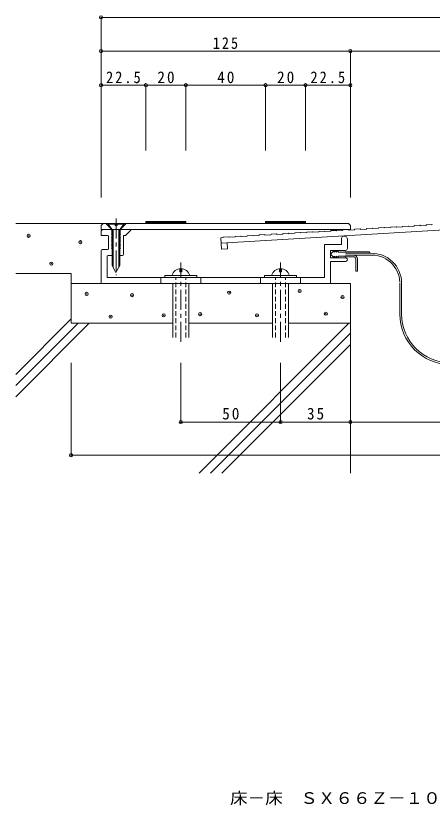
# Model space of a CAD drawing. Units: millimetres at full size, sheet at 1:2. Extents: x -270 to 349, y -270 to 155.
# Drawn here: x -269.9 to -61.2, y -269.5 to 125.9 of the extents above; entities that cross this region are included whole.
import ezdxf
from ezdxf.enums import TextEntityAlignment as Align

# ---------------------------------------------------------------- set-up
doc = ezdxf.new("R2010")
doc.units = ezdxf.units.MM
doc.header["$LTSCALE"] = 2
doc.header["$PDMODE"] = 32
doc.header["$PDSIZE"] = 1.6
doc.linetypes.add('CHAIN1', pattern=[8, 5, -1, 1, -1])
doc.linetypes.add('DASHED1', pattern=[1.8, 1.2, -0.6])
for name, color, linetype, lineweight in [('D-0', 3, 'Continuous', 9), ('D-1', 2, 'Continuous', 9), ('D-2', 4, 'Continuous', 9), ('D-3', 6, 'Continuous', 5), ('D-4', 7, 'Continuous', 9), ('D-5', 7, 'Continuous', 9)]:
    doc.layers.add(name, color=color, linetype=linetype, lineweight=lineweight)
doc.layers.add('F-5_F-5ﾚｲﾔ', color=2, linetype='Continuous')
doc.styles.add('ＭＳ ゴシック', font='')
doc.styles.get('ＭＳ ゴシック').set_extended_font_data('MS Gothic')

msp = doc.modelspace()

# ---------------------------------------------------------------- linework, layer by layer
at = {"layer": 'D-0'}
for p, q in [((-227.194, 20.854), (-226.194, 21.854)), ((-227.194, 20.854), (-227.194, 18.854)), ((-103.199, 21.854), (-226.199, 21.854)), ((-221.794, 18.854), (-224.794, 21.854)), ((-217.594, 18.854), (-214.594, 21.854)), ((-204.699, 21.854), (-204.699, 22.854)), ((-204.699, 22.854), (-184.699, 22.854)), ((-204.699, 22.354), (-184.699, 22.354)), ((-184.699, 21.854), (-184.699, 22.854)), ((-144.699, 21.854), (-144.699, 22.854)), ((-144.699, 22.854), (-124.699, 22.854)), ((-144.699, 22.354), (-124.699, 22.354)), ((-124.699, 21.854), (-124.699, 22.854)), ((-103.199, 21.854), (-102.199, 20.854)), ((-102.199, 20.854), (-102.199, 18.854)), ((-85.269, 19.87), (-87.965, 19.708)), ((-82.11, 19.809), (-85.105, 19.629)), ((-82.116, 19.909), (-82.11, 19.809)), ((-79.28, 20.229), (-81.975, 20.067)), ((-79.122, 20.088), (-79.116, 19.989)), ((-76.121, 20.168), (-79.116, 19.989)), ((-76.127, 20.268), (-76.121, 20.168)), ((-73.291, 20.588), (-75.986, 20.427)), ((-73.132, 20.448), (-73.126, 20.348)), ((-70.132, 20.527), (-73.126, 20.348)), ((-70.138, 20.627), (-70.132, 20.527)), ((-67.302, 20.948), (-69.997, 20.786)), ((-67.143, 20.807), (-67.137, 20.707)), ((-64.142, 20.887), (-67.137, 20.707)), ((-64.148, 20.987), (-64.142, 20.887)), ((-61.313, 21.307), (-64.008, 21.145)), ((-102.199, 18.854), (-227.194, 18.854)), ((-52.199, 18.849), (-166.946, 11.963)), ((-151.151, 15.917), (-153.846, 15.755)), ((-147.992, 15.856), (-150.986, 15.676)), ((-147.998, 15.955), (-147.992, 15.856)), ((-145.162, 16.276), (-147.857, 16.114)), ((-145.003, 16.135), (-144.997, 16.035)), ((-142.002, 16.215), (-144.997, 16.035)), ((-142.008, 16.315), (-142.002, 16.215)), ((-139.172, 16.635), (-141.868, 16.474)), ((-139.014, 16.495), (-139.008, 16.395)), ((-136.013, 16.574), (-139.008, 16.395)), ((-136.019, 16.674), (-136.013, 16.574)), ((-133.183, 16.995), (-135.878, 16.833)), ((-133.025, 16.854), (-133.019, 16.754)), ((-130.024, 16.934), (-133.019, 16.754)), ((-130.03, 17.034), (-130.024, 16.934)), ((-127.194, 17.354), (-129.889, 17.192)), ((-127.035, 17.213), (-127.029, 17.113)), ((-124.035, 17.293), (-127.029, 17.113)), ((-124.041, 17.393), (-124.035, 17.293)), ((-121.205, 17.713), (-123.9, 17.552)), ((-121.046, 17.573), (-121.04, 17.473)), ((-118.045, 17.653), (-121.04, 17.473)), ((-118.051, 17.752), (-118.045, 17.653)), ((-115.216, 18.073), (-117.911, 17.911)), ((-115.057, 17.932), (-115.051, 17.832)), ((-112.056, 18.012), (-115.051, 17.832)), ((-112.062, 18.112), (-112.056, 18.012)), ((-109.226, 18.432), (-111.922, 18.27)), ((-109.068, 18.291), (-109.062, 18.192)), ((-106.067, 18.371), (-109.062, 18.192)), ((-106.073, 18.471), (-106.067, 18.371)), ((-103.237, 18.792), (-105.932, 18.63)), ((-103.078, 18.651), (-103.072, 18.551)), ((-100.078, 18.731), (-103.072, 18.551)), ((-100.084, 18.83), (-100.078, 18.731)), ((-97.248, 19.151), (-99.943, 18.989)), ((-97.089, 19.01), (-97.083, 18.91)), ((-94.089, 19.09), (-97.083, 18.91)), ((-94.095, 19.19), (-94.089, 19.09)), ((-91.259, 19.51), (-93.954, 19.349)), ((-91.1, 19.37), (-91.094, 19.27)), ((-88.099, 19.449), (-91.094, 19.27)), ((-88.105, 19.549), (-88.099, 19.449)), ((-85.111, 19.729), (-85.105, 19.629)), ((-165.959, 14.778), (-167.111, 14.708)), ((-167.111, 14.708), (-166.767, 8.969)), ((-165.965, 14.877), (-165.959, 14.778)), ((-163.129, 15.198), (-165.825, 15.036)), ((-163.952, 12.143), (-163.772, 9.148)), ((-162.971, 15.057), (-162.965, 14.957)), ((-159.97, 15.137), (-162.965, 14.957)), ((-159.976, 15.237), (-159.97, 15.137)), ((-157.14, 15.557), (-159.835, 15.396)), ((-156.981, 15.417), (-156.975, 15.316)), ((-153.981, 15.496), (-156.975, 15.316)), ((-153.987, 15.596), (-153.981, 15.496)), ((-150.992, 15.776), (-150.986, 15.676)), ((-163.772, 9.148), (-166.767, 8.969))]:
    msp.add_line(p, q, dxfattribs=at)
for centre, start, end in [((-85.26, 19.72), 3.4371, 93.43044), ((-81.966, 19.917), 93.43083, 183.43083), ((-79.271, 20.079), 3.4371, 93.43044), ((-75.977, 20.277), 93.4375, 183.42375), ((-73.282, 20.439), 3.4371, 93.43083), ((-69.988, 20.636), 93.4375, 183.43083), ((-67.293, 20.798), 3.4371, 93.43044), ((-63.999, 20.996), 93.4371, 183.43083), ((-61.304, 21.157), 3.4371, 93.43044), ((-151.142, 15.767), 3.4371, 93.43044), ((-147.848, 15.964), 93.4375, 183.43083), ((-145.153, 16.126), 3.4371, 93.43044), ((-141.859, 16.324), 93.4375, 183.43083), ((-139.163, 16.486), 3.4371, 93.43044), ((-135.869, 16.683), 93.4371, 183.43083), ((-133.174, 16.845), 3.4371, 93.43044), ((-129.88, 17.042), 93.4375, 183.43083), ((-127.185, 17.204), 3.4371, 93.43044), ((-123.891, 17.402), 93.4371, 183.43083), ((-121.196, 17.564), 3.4371, 93.43044), ((-117.902, 17.761), 93.4371, 183.43083), ((-115.207, 17.923), 3.43083, 93.4371), ((-111.913, 18.121), 93.4371, 183.43083), ((-109.217, 18.282), 3.4371, 93.43044), ((-105.923, 18.48), 93.4371, 183.43083), ((-103.228, 18.642), 3.4371, 93.43044), ((-99.934, 18.839), 93.4375, 183.43083), ((-97.239, 19.001), 3.4371, 93.43044), ((-93.945, 19.199), 93.4371, 183.43083), ((-91.25, 19.361), 3.4371, 93.43044), ((-87.956, 19.558), 93.4371, 183.43083), ((-165.816, 14.886), 93.43083, 183.4375), ((-163.12, 15.048), 3.4375, 93.43044), ((-159.826, 15.246), 93.4375, 183.43044), ((-157.131, 15.407), 3.4375, 93.43044), ((-153.837, 15.605), 93.4375, 183.43083)]:
    msp.add_arc(centre, 0.15, start, end, dxfattribs=at)
at = {"layer": 'D-1', "linetype": 'CHAIN1'}
for p, q in [((-219.694, 24.337), (-219.694, 6.936)), ((-219.694, 24.337), (-219.694, -3.969)), ((-187.199, -37.334), (-187.199, 2.35)), ((-137.199, -37.334), (-137.199, 2.35))]:
    msp.add_line(p, q, dxfattribs=at)
at = {"layer": 'D-1'}
for p, q in [((-223.544, 21.854), (-215.844, 21.854)), ((-223.544, 21.554), (-220.194, 21.554)), ((-215.844, 21.854), (-219.194, 21.854)), ((-219.194, 21.554), (-215.844, 21.554)), ((-217.694, 18.854), (-215.844, 21.554)), ((-215.844, 21.854), (-215.844, 21.554)), ((-226.487, 18.854), (-227.194, 18.147)), ((-227.194, 18.147), (-227.194, 15.854)), ((-223.894, 15.854), (-227.194, 15.854)), ((-221.444, 18.674), (-221.894, 18.414)), ((-221.894, 18.414), (-221.444, 18.154)), ((-221.694, 18.854), (-221.701, 0.854)), ((-221.444, 18.854), (-221.444, 18.674)), ((-221.094, 18.854), (-221.101, -0.184)), ((-218.294, 18.854), (-218.301, -0.186)), ((-217.944, 18.854), (-217.944, 18.674)), ((-217.944, 18.674), (-217.494, 18.414)), ((-217.494, 18.414), (-217.944, 18.154)), ((-217.694, 18.854), (-217.701, 0.854)), ((-214.894, 15.854), (-215.994, 15.854)), ((-215.994, 6.354), (-215.994, 15.854)), ((-212.194, 18.554), (-214.894, 15.854)), ((-212.194, 18.854), (-212.194, 18.554)), ((-223.394, 9.374), (-223.394, 15.354)), ((-106.699, 11.354), (-106.699, 14.054)), ((-103.699, 14.054), (-103.699, 9.354)), ((-227.199, 8.374), (-227.199, -8.146)), ((-223.894, 8.874), (-226.694, 8.874)), ((-115.199, 11.354), (-106.699, 11.354)), ((-115.199, -5.146), (-115.199, 11.354)), ((-112.199, 8.354), (-104.699, 8.354)), ((-112.199, 4.604), (-112.199, 8.354)), ((-224.199, 5.354), (-224.199, -5.146)), ((-223.694, 5.854), (-221.699, 5.854)), ((-217.699, 5.854), (-216.494, 5.854)), ((-112.199, 4.604), (-104.574, 4.604)), ((-221.701, 0.854), (-219.701, -2.61)), ((-217.701, 0.854), (-219.701, -2.61)), ((-112.199, 2.854), (-104.574, 2.854)), ((-112.199, 2.854), (-112.199, -8.146)), ((-187.699, -2.346), (-187.699, -0.873)), ((-187.699, -2.346), (-186.699, -2.346)), ((-186.699, -2.346), (-186.699, -0.873)), ((-137.699, -2.346), (-137.699, -0.873)), ((-137.699, -2.346), (-136.699, -2.346)), ((-136.699, -2.346), (-136.699, -0.873)), ((-224.199, -5.146), (-115.199, -5.146)), ((-197.199, -8.146), (-197.199, -5.146)), ((-179.199, -4.146), (-195.199, -4.146)), ((-195.199, -4.146), (-195.199, -5.146)), ((-179.199, -5.146), (-179.199, -4.146)), ((-177.199, -8.146), (-177.199, -5.146)), ((-147.199, -8.146), (-147.199, -5.146)), ((-129.199, -4.146), (-145.199, -4.146)), ((-145.199, -4.146), (-145.199, -5.146)), ((-129.199, -5.146), (-129.199, -4.146)), ((-127.199, -8.146), (-127.199, -5.146)), ((-191.199, -35.218), (-191.199, -8.146)), ((-183.199, -35.218), (-183.199, -8.146)), ((-141.199, -35.218), (-141.199, -8.146)), ((-133.199, -35.218), (-133.199, -8.146))]:
    msp.add_line(p, q, dxfattribs=at)
at = {"layer": 'D-1', "linetype": 'DASHED1'}
for p, q in [((-189.699, -35.218), (-189.699, -5.146)), ((-184.699, -35.218), (-184.699, -5.146)), ((-139.699, -35.218), (-139.699, -5.146)), ((-134.699, -35.218), (-134.699, -5.146))]:
    msp.add_line(p, q, dxfattribs=at)
at = {"layer": 'D-1'}
for points in [[(-223.544, 21.854), (-223.544, 21.554), (-221.694, 18.854)], [(-219.194, 21.854), (-219.194, 20.854), (-220.194, 20.854), (-220.194, 21.854)], [(-221.444, 18.154), (-221.444, 17.974), (-221.894, 17.714), (-221.444, 17.454), (-221.444, 17.274), (-221.894, 17.014), (-221.444, 16.754), (-221.444, 16.574), (-221.894, 16.314), (-221.444, 16.054), (-221.444, 15.874), (-221.894, 15.614), (-221.444, 15.354), (-221.444, 15.174), (-221.894, 14.914), (-221.444, 14.654), (-221.444, 14.474), (-221.894, 14.214), (-221.444, 13.954), (-221.444, 13.774), (-221.894, 13.514), (-221.444, 13.254), (-221.444, 13.074), (-221.894, 12.814), (-221.444, 12.554), (-221.444, 12.374), (-221.894, 12.114), (-221.444, 11.854), (-221.444, 11.674), (-221.894, 11.414), (-221.444, 11.154), (-221.444, 10.974), (-221.894, 10.714), (-221.444, 10.454), (-221.444, 10.274), (-221.894, 10.014), (-221.444, 9.754), (-221.444, 9.574), (-221.894, 9.314), (-221.444, 9.054)], [(-217.944, 18.154), (-217.944, 17.974), (-217.494, 17.714), (-217.944, 17.454), (-217.944, 17.274), (-217.494, 17.014), (-217.944, 16.754), (-217.944, 16.574), (-217.494, 16.314), (-217.944, 16.054), (-217.944, 15.874), (-217.494, 15.614), (-217.944, 15.354), (-217.944, 15.174), (-217.494, 14.914), (-217.944, 14.654), (-217.944, 14.474), (-217.494, 14.214), (-217.944, 13.954), (-217.944, 13.774), (-217.494, 13.514), (-217.944, 13.254), (-217.944, 13.074), (-217.494, 12.814), (-217.944, 12.554), (-217.944, 12.374), (-217.494, 12.114), (-217.944, 11.854), (-217.944, 11.674), (-217.494, 11.414), (-217.944, 11.154), (-217.944, 10.974), (-217.494, 10.714), (-217.944, 10.454), (-217.944, 10.274), (-217.494, 10.014), (-217.944, 9.754), (-217.944, 9.574), (-217.494, 9.314), (-217.944, 9.054)], [(-221.444, 9.054), (-221.444, 8.874), (-221.478, 8.854)], [(-217.944, 9.054), (-217.944, 8.874), (-217.909, 8.854)]]:
    msp.add_lwpolyline(points, dxfattribs=at)
for centre, radius, start, end in [((-223.894, 15.354), 0.5, 0, 90), ((-105.199, 14.054), 1.5, 359.99998, 180), ((-226.694, 8.374), 0.5, 90, 180), ((-223.894, 9.374), 0.5, 270, 0), ((-104.699, 9.354), 1, 270, 0), ((-223.694, 5.354), 0.5, 90, 180), ((-216.494, 6.354), 0.5, 270, 0), ((-104.574, 3.729), 0.875, 269.99998, 90), ((-187.199, -5.564), 4.718, 17.49231, 162.50768), ((-137.199, -5.564), 4.718, 17.49231, 162.50768)]:
    msp.add_arc(centre, radius, start, end, dxfattribs=at)
at = {"layer": 'D-2'}
for p, q in [((-108.324, 7.474), (-104.949, 7.474)), ((-108.324, 5.484), (-104.949, 5.484)), ((-104.699, 7.724), (-92.572, 7.724)), ((-104.699, 6.929), (-91.972, 6.929)), ((-104.699, 6.029), (-92.572, 6.029)), ((-104.699, 5.229), (-100.699, 5.229)), ((-99.499, -1.971), (-99.499, 4.029)), ((-98.699, -1.971), (-98.699, 4.029)), ((-92.572, 6.929), (-92.572, 7.724)), ((-99.499, -1.971), (-98.699, -1.971)), ((-77.377, -23.561), (-77.377, -8.063)), ((-76.477, -23.561), (-76.477, -8.063))]:
    msp.add_line(p, q, dxfattribs=at)
for points in [[(-110.324, 8.354), (-112.199, 6.479), (-110.324, 4.604)], [(-110.324, 8.354), (-110.324, 7.474), (-109.324, 8.354), (-109.324, 7.474), (-108.324, 8.354), (-108.324, 7.474)], [(-110.324, 4.604), (-110.324, 5.484), (-109.324, 4.604), (-109.324, 5.484), (-108.324, 4.604), (-108.324, 5.484)]]:
    msp.add_lwpolyline(points, dxfattribs=at)
for centre, radius, start, end in [((-104.699, 7.474), 0.25, 90, 180), ((-104.699, 5.484), 0.25, 180, 270), ((-100.699, 4.029), 2, 0, 90), ((-100.699, 4.029), 1.2, 0, 90), ((-91.477, -8.063), 14.1, 2.24281, 94.44388), ((-91.477, -8.063), 15, 0, 91.89006), ((-52.197, -23.561), 25.18, 180, 270), ((-52.197, -23.561), 24.28, 180, 270)]:
    msp.add_arc(centre, radius, start, end, dxfattribs=at)
at = {"layer": 'D-3'}
for p, q in [((-269.949, 21.854), (-226.199, 21.854)), ((-269.949, -3.146), (-242.199, -3.146)), ((-242.199, -28.146), (-242.199, -3.146)), ((-242.199, -8.146), (-102.199, -8.146)), ((-102.199, -103.146), (-102.199, -8.146)), ((-269.949, -53.695), (-242.199, -25.945)), ((-269.949, -59.352), (-238.743, -28.146)), ((-269.949, -65.009), (-233.086, -28.146)), ((-242.199, -28.146), (-191.199, -28.146)), ((-183.199, -28.146), (-141.199, -28.146)), ((-177.979, -103.146), (-102.978, -28.146)), ((-133.199, -28.146), (-102.199, -28.146)), ((-172.322, -103.146), (-102.199, -33.023)), ((-166.665, -103.146), (-102.199, -38.68))]:
    msp.add_line(p, q, dxfattribs=at)
for p in [(-263.499, 15.67), (-237.572, 12.508), (-252.117, 1.758), (-127.628, -11.985), (-234.41, -13.419), (-211.645, -14.051), (-162.952, -12.787), (-106.146, -14.969), (-195.836, -24.169), (-177.497, -23.537), (-149.04, -24.169), (-114.5, -23.323), (-222.395, -24.802)]:
    msp.add_point(p, dxfattribs=at)
at = {"layer": 'D-4'}
for p, q in [((-187.199, -78.183), (-187.199, -47.946)), ((-137.199, -78.183), (-137.199, -47.946)), ((-137.199, -77.583), (-187.199, -77.583)), ((-102.199, -77.583), (-137.199, -77.583))]:
    msp.add_line(p, q, dxfattribs=at)
for p in [(-187.199, -77.583), (-137.199, -77.583), (-102.199, -77.583)]:
    msp.add_point(p, dxfattribs=at)
at = {"layer": 'D-5'}
for p, q in [((-227.199, 125.09), (122.801, 125.09)), ((-227.199, 125.09), (-227.199, 34.924)), ((-227.199, 108.215), (122.801, 108.215)), ((-102.199, 108.215), (-102.199, 34.924)), ((-204.699, 91.097), (-204.699, 58.418)), ((-184.699, 91.097), (-184.699, 58.418)), ((-144.699, 91.097), (-144.699, 58.418)), ((-124.699, 91.097), (-124.699, 58.418)), ((-242.199, -47.946), (-242.199, -94.817)), ((-102.199, -77.583), (-2.199, -77.583)), ((-102.199, -77.583), (-102.199, -78.183)), ((-242.199, -94.217), (137.801, -94.217))]:
    msp.add_line(p, q, dxfattribs=at)
msp.add_lwpolyline([(-102.199, 91.097), (-227.174, 91.097), (-227.174, 90.497)], dxfattribs=at)
for p in [(-227.199, 125.09), (-227.199, 108.215), (-102.199, 108.215), (-227.174, 91.097), (-204.699, 91.097), (-184.699, 91.097), (-144.699, 91.097), (-124.699, 91.097), (-102.199, 91.097), (-102.199, -77.583), (-242.199, -94.217)]:
    msp.add_point(p, dxfattribs=at)

# ---------------------------------------------------------------- texts
at = {"layer": 'D-4', "color": 2, "char_height": 5.865, "attachment_point": 7, "style": 'ＭＳ ゴシック'}
for s, insert in [('\\T1.27;\\W0.95;50', (-166.449, -76.383)), ('\\T1.27;\\W0.95;35', (-123.949, -76.383))]:
    msp.add_mtext(s, dxfattribs=dict(at, insert=insert))
at = {"layer": 'D-5', "color": 2, "char_height": 5.865, "attachment_point": 7, "style": 'ＭＳ ゴシック'}
for s, insert in [('\\T1.27;\\W0.9;125', (-171.199, 109.215)), ('\\T1.28;\\W0.9;22.5', (-224.686, 92.097)), ('\\T1.27;\\W0.95;20', (-198.949, 92.097)), ('\\T1.27;\\W0.95;40', (-168.949, 92.097)), ('\\T1.27;\\W0.95;20', (-138.949, 92.097)), ('\\T1.28;\\W0.9;22.5', (-122.199, 92.097))]:
    msp.add_mtext(s, dxfattribs=dict(at, insert=insert))
at = {"layer": 'F-5_F-5ﾚｲﾔ', "style": 'ＭＳ ゴシック', "width": 1.1}
msp.add_text('床－床\u3000ＳＸ６６Ｚ－１００Ｆ\u3000ノンスリップタイプ', height=5.865, dxfattribs=at).set_placement((-162.5, -270.622), align=Align.BOTTOM_LEFT)

doc.saveas('drawing.dxf')
